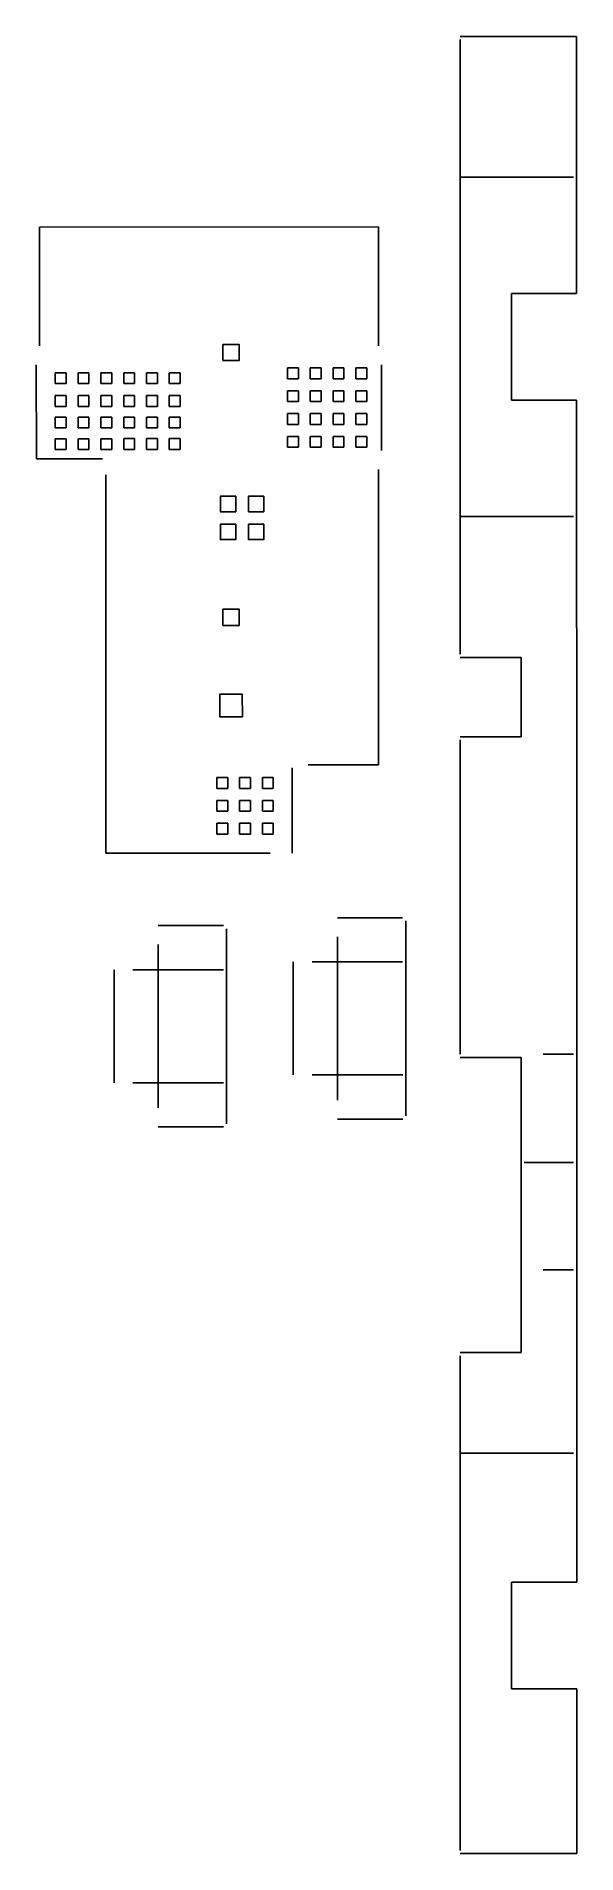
# Model space of a CAD drawing. Header units: millimetres. Extents: x 192 to 277, y -19 to 269.
import ezdxf

# ---------------------------------------------------------------- set-up
doc = ezdxf.new("R2010")
doc.units = ezdxf.units.MM
for name, color, linetype in [('Dol - Proste wycinanie', 7, 'Continuous'), ('Dol - wycinanie', 3, 'Continuous'), ('Dol - zgiecie', 4, 'Continuous'), ('Gora - ProsteWycinanie', 7, 'Continuous'), ('Gora - wycinanie', 5, 'Continuous'), ('Gora - zgiecie', 1, 'Continuous')]:
    doc.layers.add(name, color=color, linetype=linetype)

msp = doc.modelspace()

# ---------------------------------------------------------------- linework, layer by layer
at = {"layer": 'Dol - Proste wycinanie', "color": 7}
for p, q in [((258.733852, 269.376308), (277.233852, 269.376308)), ((277.233852, 269.376308), (277.233852, 247.026318)), ((277.233852, 247.026318), (277.233852, 228.592518)), ((277.233852, 228.592518), (266.873106, 228.592518)), ((266.873106, 228.592518), (266.87383, 211.675869)), ((266.87383, 211.675869), (277.233852, 211.675869)), ((277.233852, 211.675869), (277.233852, 193.243017)), ((277.233852, 193.243017), (277.234434, 157.809734)), ((277.234434, 157.809734), (277.234434, 107.959782)), ((277.234434, 107.959782), (277.234434, 90.776656)), ((277.234434, 90.776656), (277.234434, 73.779881)), ((277.234434, 73.779881), (277.234434, 44.67986)), ((277.234434, 44.67986), (277.234434, 24.250716)), ((277.234434, 24.250716), (266.873688, 24.250716)), ((266.873688, 24.250716), (266.874412, 7.334067)), ((266.874412, 7.334067), (277.234434, 7.334067)), ((277.234434, 7.334067), (277.234434, -18.816948)), ((277.234434, -18.816948), (258.734434, -18.816948))]:
    msp.add_line(p, q, dxfattribs=at)
at = {"layer": 'Dol - Proste wycinanie'}
for p, q in [((202.009389, 202.355665), (191.509436, 202.354771)), ((258.733852, 170.89305), (268.423873, 170.89305)), ((268.423873, 170.89305), (268.424412, 158.30973)), ((268.424412, 158.30973), (258.734434, 158.30973)), ((221.196769, 128.354147), (210.836002, 128.353708)), ((249.627863, 129.59296), (239.267096, 129.592522)), ((203.836311, 121.353391), (203.837824, 103.436742)), ((232.267404, 122.592205), (232.268917, 104.675556)), ((258.734434, 107.459782), (268.424455, 107.459782)), ((268.424455, 107.459782), (268.425898, 73.77987)), ((210.83812, 96.437059), (221.19812, 96.437498)), ((239.269213, 97.675873), (249.629213, 97.676311)), ((268.425898, 73.77987), (268.425898, 60.654881)), ((268.425898, 60.654881), (258.735898, 60.654881))]:
    msp.add_line(p, q, dxfattribs=at)
at = {"layer": 'Dol - Proste wycinanie', "color": 0}
for p, q in [((221.696791, 127.854168), (221.697066, 121.354168)), ((250.127884, 129.092982), (250.128159, 122.592982)), ((221.697066, 121.354168), (221.697824, 103.437519)), ((250.128159, 122.592982), (250.128917, 104.676333)), ((250.128917, 104.676333), (250.129192, 98.176333)), ((221.697824, 103.437519), (221.698099, 96.937519))]:
    msp.add_line(p, q, dxfattribs=at)
at = {"layer": 'Dol - wycinanie'}
for p, q in [((245.789598, 239.142589), (192.006293, 239.138037)), ((192.006293, 239.138037), (192.008026, 220.288047)), ((245.79133, 220.292626), (245.789598, 239.142589)), ((202.509473, 199.855707), (202.514707, 139.858899)), ((245.79686, 153.859358), (245.792742, 200.709306)), ((234.613734, 153.858406), (245.79686, 153.859358)), ((202.514708, 139.856049), (228.614728, 139.863758)), ((210.836129, 125.353708), (210.836299, 121.353708)), ((239.267223, 126.592522), (239.267392, 122.592522)), ((210.836299, 121.353708), (206.836311, 121.353539)), ((239.267392, 122.592522), (235.267404, 122.592353)), ((235.268917, 104.675704), (239.268917, 104.675873)), ((239.268917, 104.675873), (239.269086, 100.675873)), ((206.837824, 103.43689), (210.837824, 103.437059)), ((210.837824, 103.437059), (210.837993, 99.437059))]:
    msp.add_line(p, q, dxfattribs=at)
at = {"layer": 'Dol - zgiecie', "color": 4}
for p, q in [((258.733852, 247.026318), (276.733852, 247.026318)), ((258.733852, 193.243013), (276.733852, 193.243013)), ((271.924434, 107.959782), (276.734434, 107.959782)), ((271.925898, 73.779881), (276.734434, 73.779881)), ((258.734434, 44.67986), (276.734434, 44.67986))]:
    msp.add_line(p, q, dxfattribs=at)
at = {"layer": 'Dol - zgiecie'}
for p, q in [((221.197066, 121.354147), (210.836299, 121.353708)), ((210.836299, 121.353708), (210.837824, 103.437059)), ((249.628159, 122.59296), (239.267392, 122.592522)), ((239.267392, 122.592522), (239.268917, 104.675873)), ((239.268917, 104.675873), (249.628917, 104.676311)), ((210.837824, 103.437059), (221.197824, 103.437498))]:
    msp.add_line(p, q, dxfattribs=at)
at = {"layer": 'Gora - ProsteWycinanie'}
for p, q in [((191.509436, 202.354771), (191.508153, 217.288004)), ((246.291457, 217.292647), (246.292615, 203.709327)), ((227.6939, 192.497151), (227.6939, 192.497151)), ((227.6939, 192.497151), (227.6939, 192.497151)), ((223.652143, 189.454826), (223.652143, 189.454826)), ((223.652143, 189.454826), (223.652143, 189.454826)), ((232.113769, 153.358172), (232.114728, 139.861397))]:
    msp.add_line(p, q, dxfattribs=at)
at = {"layer": 'Gora - ProsteWycinanie', "color": 7}
for p, q in [((233.078149, 216.79147), (231.358149, 216.791397)), ((231.358149, 216.791397), (231.358222, 215.071397)), ((233.078222, 215.07147), (233.078149, 216.79147)), ((236.698149, 216.791623), (234.978149, 216.79155)), ((234.978149, 216.79155), (234.978222, 215.07155)), ((236.698222, 215.071623), (236.698149, 216.791623)), ((240.318149, 216.791776), (238.598149, 216.791703)), ((238.598149, 216.791703), (238.598222, 215.071703)), ((240.318222, 215.071776), (240.318149, 216.791776)), ((243.938149, 216.791929), (242.218149, 216.791857)), ((242.218149, 216.791857), (242.218222, 215.071857)), ((243.938222, 215.071929), (243.938149, 216.791929)), ((196.228835, 216.034992), (194.508835, 216.03492)), ((194.508835, 216.03492), (194.508908, 214.31492)), ((194.508908, 214.31492), (196.228908, 214.314992)), ((196.228908, 214.314992), (196.228835, 216.034992)), ((199.848835, 216.035146), (198.128835, 216.035073)), ((198.128835, 216.035073), (198.128908, 214.315073)), ((198.128908, 214.315073), (199.848908, 214.315146)), ((199.848908, 214.315146), (199.848835, 216.035146)), ((203.468835, 216.035299), (201.748835, 216.035226)), ((201.748835, 216.035226), (201.748908, 214.315226)), ((201.748908, 214.315226), (203.468908, 214.315299)), ((203.468908, 214.315299), (203.468835, 216.035299)), ((207.088835, 216.035452), (205.368835, 216.035379)), ((205.368835, 216.035379), (205.368908, 214.315379)), ((205.368908, 214.315379), (207.088908, 214.315452)), ((207.088908, 214.315452), (207.088835, 216.035452)), ((210.708835, 216.035605), (208.988835, 216.035532)), ((208.988835, 216.035532), (208.988908, 214.315532)), ((208.988908, 214.315532), (210.708908, 214.315605)), ((210.708908, 214.315605), (210.708835, 216.035605)), ((214.328835, 216.035758), (212.608835, 216.035686)), ((212.608835, 216.035686), (212.608908, 214.315686)), ((212.608908, 214.315686), (214.328908, 214.315758)), ((214.328908, 214.315758), (214.328835, 216.035758)), ((231.358222, 215.071397), (233.078222, 215.07147)), ((234.978222, 215.07155), (236.698222, 215.071623)), ((238.598222, 215.071703), (240.318222, 215.071776)), ((242.218222, 215.071857), (243.938222, 215.071929)), ((196.228989, 212.414992), (194.508989, 212.41492)), ((194.508989, 212.41492), (194.509061, 210.69492)), ((194.509061, 210.69492), (196.229061, 210.694992)), ((196.229061, 210.694992), (196.228989, 212.414992)), ((199.848989, 212.415146), (198.128989, 212.415073)), ((198.128989, 212.415073), (198.129061, 210.695073)), ((198.129061, 210.695073), (199.849061, 210.695146)), ((199.849061, 210.695146), (199.848989, 212.415146)), ((203.468989, 212.415299), (201.748989, 212.415226)), ((201.748989, 212.415226), (201.749061, 210.695226)), ((201.749061, 210.695226), (203.469061, 210.695299)), ((203.469061, 210.695299), (203.468989, 212.415299)), ((207.088989, 212.415452), (205.368989, 212.415379)), ((205.368989, 212.415379), (205.369061, 210.695379)), ((205.369061, 210.695379), (207.089061, 210.695452)), ((207.089061, 210.695452), (207.088989, 212.415452)), ((210.708989, 212.415605), (208.988989, 212.415532)), ((208.988989, 212.415532), (208.989061, 210.695532)), ((208.989061, 210.695532), (210.709061, 210.695605)), ((210.709061, 210.695605), (210.708989, 212.415605)), ((214.328989, 212.415758), (212.608989, 212.415686)), ((212.608989, 212.415686), (212.609061, 210.695686)), ((212.609061, 210.695686), (214.329061, 210.695758)), ((214.329061, 210.695758), (214.328989, 212.415758)), ((233.078303, 213.17147), (231.358303, 213.171397)), ((231.358303, 213.171397), (231.358375, 211.451397)), ((231.358375, 211.451397), (233.078375, 211.45147)), ((233.078375, 211.45147), (233.078303, 213.17147)), ((236.698303, 213.171623), (234.978303, 213.17155)), ((234.978303, 213.17155), (234.978375, 211.45155)), ((234.978375, 211.45155), (236.698375, 211.451623)), ((236.698375, 211.451623), (236.698303, 213.171623)), ((240.318303, 213.171776), (238.598303, 213.171703)), ((238.598303, 213.171703), (238.598375, 211.451703)), ((238.598375, 211.451703), (240.318375, 211.451776)), ((240.318375, 211.451776), (240.318303, 213.171776)), ((243.938303, 213.171929), (242.218303, 213.171857)), ((242.218303, 213.171857), (242.218375, 211.451857)), ((242.218375, 211.451857), (243.938375, 211.451929)), ((243.938375, 211.451929), (243.938303, 213.171929)), ((196.229133, 208.994992), (194.509133, 208.99492)), ((194.509133, 208.99492), (194.509206, 207.27492)), ((196.229206, 207.274992), (196.229133, 208.994992)), ((199.849133, 208.995146), (198.129133, 208.995073)), ((198.129133, 208.995073), (198.129206, 207.275073)), ((199.849206, 207.275146), (199.849133, 208.995146)), ((203.469133, 208.995299), (201.749133, 208.995226)), ((201.749133, 208.995226), (201.749206, 207.275226)), ((203.469206, 207.275299), (203.469133, 208.995299)), ((207.089133, 208.995452), (205.369133, 208.995379)), ((205.369133, 208.995379), (205.369206, 207.275379)), ((207.089206, 207.275452), (207.089133, 208.995452)), ((210.709133, 208.995605), (208.989133, 208.995532)), ((208.989133, 208.995532), (208.989206, 207.275532)), ((210.709206, 207.275605), (210.709133, 208.995605)), ((214.329133, 208.995758), (212.609133, 208.995686)), ((212.609133, 208.995686), (212.609206, 207.275686)), ((214.329206, 207.275758), (214.329133, 208.995758)), ((233.078456, 209.55147), (231.358456, 209.551397)), ((231.358456, 209.551397), (231.358529, 207.831397)), ((231.358529, 207.831397), (233.078529, 207.83147)), ((233.078529, 207.83147), (233.078456, 209.55147)), ((236.698456, 209.551623), (234.978456, 209.55155)), ((234.978456, 209.55155), (234.978529, 207.83155)), ((234.978529, 207.83155), (236.698529, 207.831623)), ((236.698529, 207.831623), (236.698456, 209.551623)), ((240.318456, 209.551776), (238.598456, 209.551703)), ((238.598456, 209.551703), (238.598529, 207.831703)), ((238.598529, 207.831703), (240.318529, 207.831776)), ((240.318529, 207.831776), (240.318456, 209.551776)), ((243.938456, 209.551929), (242.218456, 209.551857)), ((242.218456, 209.551857), (242.218529, 207.831857)), ((242.218529, 207.831857), (243.938529, 207.831929)), ((243.938529, 207.831929), (243.938456, 209.551929)), ((194.509206, 207.27492), (196.229206, 207.274992)), ((196.229278, 205.574992), (194.509278, 205.57492)), ((194.509278, 205.57492), (194.509351, 203.85492)), ((196.229351, 203.854992), (196.229278, 205.574992)), ((198.129206, 207.275073), (199.849206, 207.275146)), ((199.849278, 205.575146), (198.129278, 205.575073)), ((198.129278, 205.575073), (198.129351, 203.855073)), ((199.849351, 203.855146), (199.849278, 205.575146)), ((201.749206, 207.275226), (203.469206, 207.275299)), ((203.469278, 205.575299), (201.749278, 205.575226)), ((201.749278, 205.575226), (201.749351, 203.855226)), ((203.469351, 203.855299), (203.469278, 205.575299)), ((205.369206, 207.275379), (207.089206, 207.275452)), ((207.089278, 205.575452), (205.369278, 205.575379)), ((205.369278, 205.575379), (205.369351, 203.855379)), ((207.089351, 203.855452), (207.089278, 205.575452)), ((208.989206, 207.275532), (210.709206, 207.275605)), ((210.709278, 205.575605), (208.989278, 205.575532)), ((208.989278, 205.575532), (208.989351, 203.855532)), ((210.709351, 203.855605), (210.709278, 205.575605)), ((212.609206, 207.275686), (214.329206, 207.275758)), ((214.329278, 205.575758), (212.609278, 205.575686)), ((212.609278, 205.575686), (212.609351, 203.855686)), ((214.329351, 203.855758), (214.329278, 205.575758)), ((233.078609, 205.93147), (231.358609, 205.931397)), ((231.358609, 205.931397), (231.358682, 204.211397)), ((233.078682, 204.21147), (233.078609, 205.93147)), ((236.698609, 205.931623), (234.978609, 205.93155)), ((234.978609, 205.93155), (234.978682, 204.21155)), ((236.698682, 204.211623), (236.698609, 205.931623)), ((240.318609, 205.931776), (238.598609, 205.931703)), ((238.598609, 205.931703), (238.598682, 204.211703)), ((240.318682, 204.211776), (240.318609, 205.931776)), ((243.938609, 205.931929), (242.218609, 205.931857)), ((242.218609, 205.931857), (242.218682, 204.211857)), ((243.938682, 204.211929), (243.938609, 205.931929)), ((194.509351, 203.85492), (196.229351, 203.854992)), ((198.129351, 203.855073), (199.849351, 203.855146)), ((201.749351, 203.855226), (203.469351, 203.855299)), ((205.369351, 203.855379), (207.089351, 203.855452)), ((208.989351, 203.855532), (210.709351, 203.855605)), ((212.609351, 203.855686), (214.329351, 203.855758)), ((231.358682, 204.211397), (233.078682, 204.21147)), ((234.978682, 204.21155), (236.698682, 204.211623)), ((238.598682, 204.211703), (240.318682, 204.211776)), ((242.218682, 204.211857), (243.938682, 204.211929)), ((221.865406, 151.832306), (220.145406, 151.832233)), ((220.145406, 151.832233), (220.145479, 150.112233)), ((220.145479, 150.112233), (221.865479, 150.112306)), ((221.865479, 150.112306), (221.865406, 151.832306)), ((225.485406, 151.832459), (223.765406, 151.832386)), ((223.765406, 151.832386), (223.765479, 150.112386)), ((223.765479, 150.112386), (225.485479, 150.112459)), ((225.485479, 150.112459), (225.485406, 151.832459)), ((229.105406, 151.832612), (227.385406, 151.832539)), ((227.385406, 151.832539), (227.385479, 150.112539)), ((227.385479, 150.112539), (229.105479, 150.112612)), ((229.105479, 150.112612), (229.105406, 151.832612)), ((221.86556, 148.212306), (220.14556, 148.212233)), ((220.14556, 148.212233), (220.145632, 146.492233)), ((221.865632, 146.492306), (221.86556, 148.212306)), ((225.48556, 148.212459), (223.76556, 148.212386)), ((223.76556, 148.212386), (223.765632, 146.492386)), ((225.485632, 146.492459), (225.48556, 148.212459)), ((229.10556, 148.212612), (227.38556, 148.212539)), ((227.38556, 148.212539), (227.385632, 146.492539)), ((229.105632, 146.492612), (229.10556, 148.212612)), ((220.145632, 146.492233), (221.865632, 146.492306)), ((221.865713, 144.592306), (220.145713, 144.592233)), ((220.145713, 144.592233), (220.145786, 142.872233)), ((221.865786, 142.872306), (221.865713, 144.592306)), ((223.765632, 146.492386), (225.485632, 146.492459)), ((225.485713, 144.592459), (223.765713, 144.592386)), ((223.765713, 144.592386), (223.765786, 142.872386)), ((225.485786, 142.872459), (225.485713, 144.592459)), ((227.385632, 146.492539), (229.105632, 146.492612)), ((229.105713, 144.592612), (227.385713, 144.592539)), ((227.385713, 144.592539), (227.385786, 142.872539)), ((229.105786, 142.872612), (229.105713, 144.592612)), ((220.145786, 142.872233), (221.865786, 142.872306)), ((223.765786, 142.872386), (225.485786, 142.872459)), ((227.385786, 142.872539), (229.105786, 142.872612))]:
    msp.add_line(p, q, dxfattribs=at)
at = {"layer": 'Gora - ProsteWycinanie'}
for points in [[(221.112979, 217.959814), (221.112759, 220.533359), (223.686291, 220.533578), (223.686511, 217.960033)], [(223.151799, 193.996802), (220.715018, 193.996608), (220.71481, 196.433406), (223.151596, 196.433614)], [(225.151787, 193.996931), (225.151593, 196.43375), (227.588356, 196.433957), (227.588564, 193.997125)], [(223.151932, 191.99681), (223.152135, 189.560035), (220.715361, 189.559827), (220.715154, 191.99661)], [(225.151917, 191.996942), (227.5887, 191.997142), (227.588907, 189.560378), (225.152111, 189.560171)], [(221.116554, 175.959859), (221.116335, 178.533404), (223.689867, 178.533623), (223.690086, 175.960078)]]:
    msp.add_lwpolyline(points, close=True, dxfattribs=at)
msp.add_lwpolyline([(220.617789, 161.459829), (220.617485, 165.033373), (224.191016, 165.033678), (224.19132, 161.460134), (220.617789, 161.459829)], dxfattribs=at)
at = {"layer": 'Gora - wycinanie', "color": 5}
for p, q in [((258.733852, 268.876308), (258.733852, 247.026318)), ((258.733852, 247.026318), (258.733852, 193.243013)), ((258.733852, 193.243013), (258.734434, 171.39305)), ((258.734434, 157.80973), (258.734434, 107.959782)), ((258.735898, 60.154881), (258.734434, 44.67986)), ((258.734434, 44.67986), (258.734434, -18.316948))]:
    msp.add_line(p, q, dxfattribs=at)
at = {"layer": 'Gora - zgiecie'}
msp.add_line((268.92517, 90.776656), (276.734434, 90.776656), dxfattribs=at)

doc.saveas('drawing.dxf')
